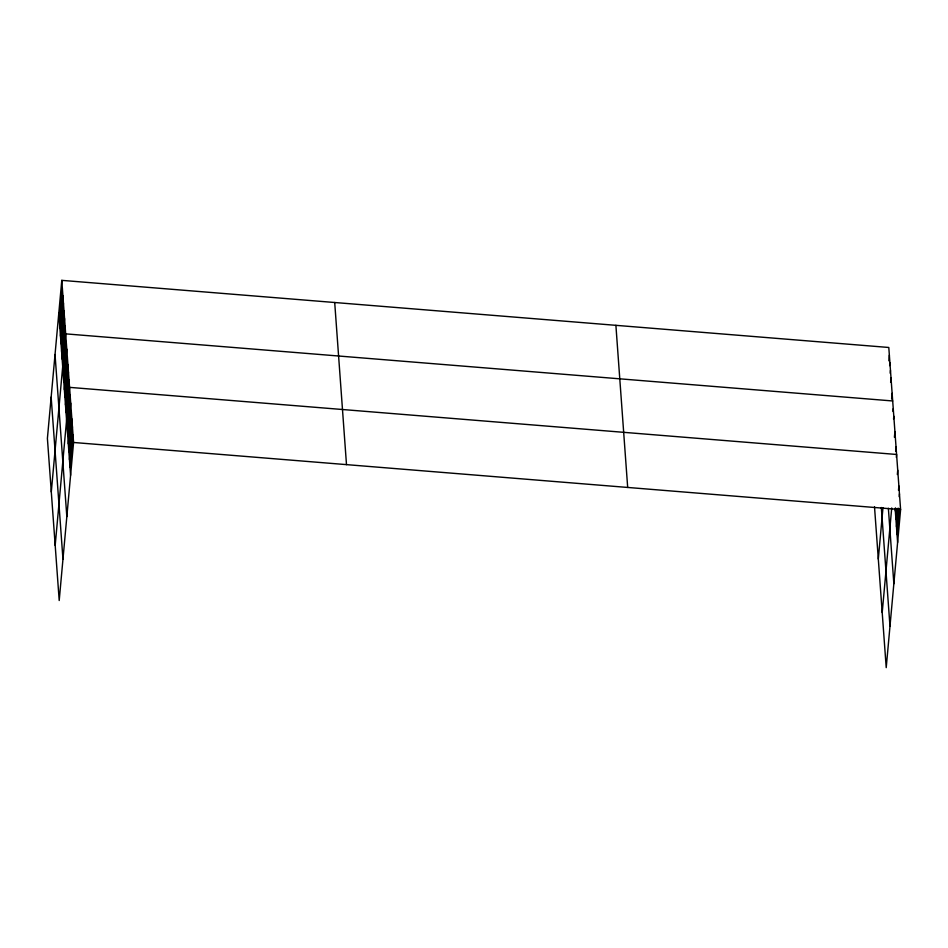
<?xml version="1.0" encoding="UTF-8"?>
<svg xmlns="http://www.w3.org/2000/svg" width="948" height="948" viewBox="0 0 948 948"><rect width="100%" height="100%" fill="white"/><g stroke="black" fill="none" stroke-linecap="round" stroke-linejoin="round"><path stroke-width="1.42" d="M61.786 280.359L47.4 438.403L59.203 600.522L73.577 442.479L61.786 280.359L888.797 347.478L900.6 509.597L886.214 667.641L874.506 506.789M59.357 320.827L62.343 288.002M59.914 328.47L62.9 295.646M60.459 336.113L63.457 303.289M61.016 343.757L64.014 310.932M61.573 351.4L64.559 318.575M62.13 359.043L65.116 326.219M51.299 491.905L65.673 333.862L892.696 400.968M63.243 374.33L66.23 341.505M63.8 381.973L66.787 349.148M64.357 389.616L67.344 356.792M64.914 397.259L67.9 364.435M65.471 404.903L68.457 372.078M66.028 412.546L69.014 379.721M55.185 545.408L69.571 387.365L896.595 454.471L896.334 457.327M67.154 428.058L70.14 395.233M67.723 435.938L70.721 403.113M68.303 443.806L71.29 410.982M68.872 451.686L71.858 418.862M69.453 459.555L72.439 426.73M70.022 467.435L73.008 434.611M888.845 360.821L889.354 355.109M889.651 365.608L889.911 362.752M890.208 373.251L890.468 370.395M890.634 382.328L891.025 378.039M891.618 399.037L892.139 393.325M878.31 559.012L882.979 507.761M892.992 411.468L893.253 408.612M893.549 419.111L893.81 416.255M894.402 437.253L894.924 431.541M895.647 451.118L896.038 446.828M882.209 612.515L891.724 507.962M897.341 474.51L897.732 470.22M895.315 510.925L895.576 508.069M895.896 518.793L896.808 508.803M898.491 490.258L898.882 485.969M896.464 526.673L898.159 508.116M899.19 496.705L899.451 493.849M897.045 534.554L899.379 508.863M73.577 442.479L900.6 509.597M895.125 508.294L897.614 542.422M888.359 508.246L893.857 583.743M881.332 507.5L889.982 626.32M615.892 325.33L627.683 487.45M334.703 302.507L346.494 464.627M58.8 313.184L70.59 475.315M55.031 354.505L66.834 516.636M51.156 397.082L62.959 559.202"/></g></svg>
